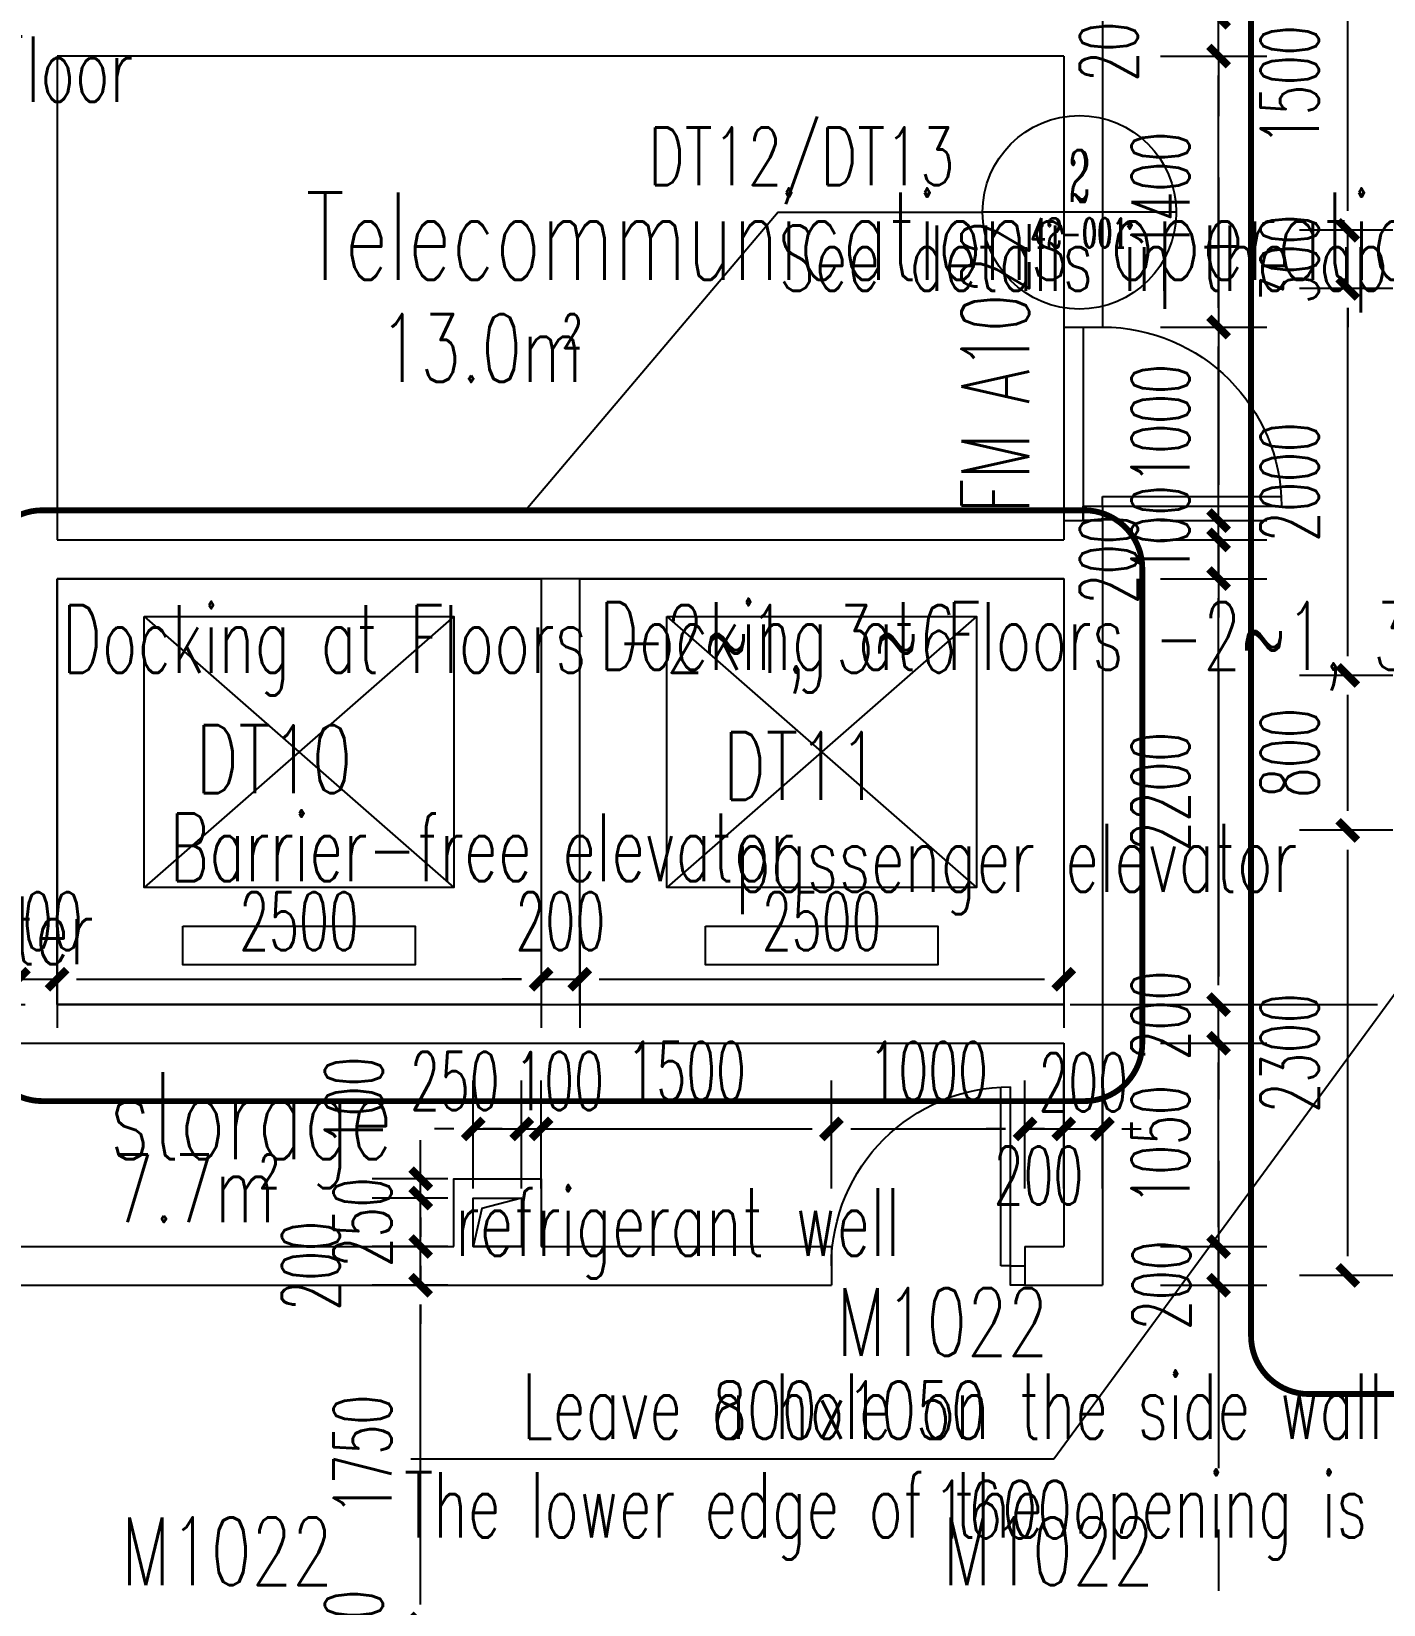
# Model space of a CAD drawing. Extents: x 824790 to 994147, y 4290613 to 4374713.
# Drawn here: x 910278 to 917262, y 4326096 to 4334223 of the extents above; entities that cross this region are included whole.
import ezdxf
from ezdxf.enums import TextEntityAlignment as Align

# ---------------------------------------------------------------- set-up
doc = ezdxf.new("R2010")
doc.units = 0
doc.header["$LTSCALE"] = 1000
doc.header["$MEASUREMENT"] = 0
for name, pattern in [('ACAD_ISO08W100', [36, 24, -3, 6, -3]), ('CENTER', [50.8, 31.75, -6.35, 6.35, -6.35]), ('DOTE', [2.42, 2, -0.2, 0.02, -0.2]), ('HIDDEN', [0.375, 0.25, -0.125])]:
    doc.linetypes.add(name, pattern=pattern)
doc.layers.get('0').update_dxf_attribs({"color": 255, "linetype": 'CONTINUOUS'})
for name, color, linetype in [('A-AREA-TEXT', 6, 'CONTINUOUS'), ('A-DIM', 201, 'CONTINUOUS'), ('A-DOTE', 8, 'ACAD_ISO08W100'), ('A-LINE', 254, 'CONTINUOUS'), ('A-NOTE', 150, 'CONTINUOUS'), ('A-TEXT', 7, 'CONTINUOUS'), ('A-TEXT-CN', 31, 'CONTINUOUS'), ('A-WALL', 2, 'CONTINUOUS'), ('A-WINDOW', 4, 'CONTINUOUS'), ('A-WINDOW-TEXT', 93, 'CONTINUOUS'), ('A_LIFT_STAIR', 30, 'CONTINUOUS'), ('DOTE', 17, 'DOTE'), ('管井', 6, 'CONTINUOUS')]:
    doc.layers.add(name, color=color, linetype=linetype)
doc.layers.add('A-PUB_TEXT', color=7, linetype='CONTINUOUS', lineweight=5)
doc.styles.add('_HZTXT', font='tjromans.shx', dxfattribs={"width": 0.7, "bigfont": 'tjhztxt.shx'})
doc.styles.add('_TCH_DIM', font='SIMPLEX', dxfattribs={"bigfont": 'GBCBIG'})
doc.styles.add('_TCH_LABEL', font='COMPLEX.shx', dxfattribs={"width": 0.6, "bigfont": 'GBCBIG.shx'})
doc.styles.add('DIM_FONT', font='SIMPLEX.shx', dxfattribs={"width": 0.6, "bigfont": 'GBCBIG.shx'})
doc.styles.add('PRC-S', font='TJROMANS.shx', dxfattribs={"width": 0.7, "bigfont": 'hztxt.shx'})
doc.styles.add('TONGJI-FONT', font='simplex.shx')
doc.dimstyles.new('DIMN', dxfattribs={"dimtxt": 300, "dimasz": 100, "dimexe": 250, "dimexo": 300, "dimgap": 150, "dimtad": 1, "dimdec": 0, "dimtxsty": 'DIM_FONT', "dimblk": 'h-_ArchTick', "dimcen": 2.5, "dimclrt": 7, "dimazin": 2, "dimtfac": 1, "dimtdec": 0, "dimtix": 1, "dimtmove": 2, "dimatfit": 3, "dimarcsym": 0})

# ---------------------------------------------------------------- blocks, each defined once
blk = doc.blocks.new('h-wrt')
at = {"layer": 'A-DOTE', "linetype": 'CENTER', "ltscale": 0.05}
for p, q in [((-2524228.9, -1744636.2), (-2524228.9, -1784214.6)), ((-2603736, -1769229), (-2483728.3, -1769229))]:
    blk.add_line(p, q, dxfattribs=at)
blk = doc.blocks.new('h-ELEVATOR 1')
for p, q in [((1969.5, 813.2), (570.2, -787.5)), ((1970.2, -786.8), (569.5, 812.5))]:
    blk.add_line(p, q)
for points in [[(1969.5, 813.2), (1970.2, -786.8), (570.2, -787.5), (569.5, 812.5)], [(369.6, 612.5), (370.1, -587.5), (170.1, -587.6), (169.6, 612.4)]]:
    blk.add_lwpolyline(points, close=True)
blk = doc.blocks.new('h-D10')
for p, q in [((75, 0), (75, 925)), ((125, 0), (125, 923.64766)), ((75, 0), (125, 0))]:
    blk.add_line(p, q)
blk.add_lwpolyline([(75, 0), (0, 0), (0, -100), (75, -100)], close=True)
blk.add_arc((75, 0), 925, 0, 90)
blk = doc.blocks.new('h-A$C53241640')
at = {"layer": 'A-NOTE'}
for p, q in [((-21807.2, -9804.3), (-24000.3, -12799.3)), ((-24000.3, -12799.3), (-27322.9, -12799.3))]:
    blk.add_line(p, q, dxfattribs=at)
at = {"layer": 'A-TEXT'}
for s, height, style, width, p in [('Leave a hole on the side wall', 337.589, 'TONGJI-FONT', 0.65, (-26748.7, -12694.3)), ('800x1050', 297.5, '_TCH_DIM', 0.705882, (-25765.8, -12694.3)), ('The lower edge of the opening is away from the finished surface of the building', 337.589, 'TONGJI-FONT', 0.65, (-27357, -13204.2)), ('1600', 297.5, '_TCH_DIM', 0.705882, (-24626.5, -13208.1))]:
    blk.add_text(s, height=height, dxfattribs=dict(at, style=style, width=width)).set_placement(p)
blk = doc.blocks.new('h-_ArchTick')
at = {"color": 0, "linetype": 'ByBlock', "const_width": 0.4}
blk.add_lwpolyline([(-0.5, -0.5), (0.5, 0.5)], dxfattribs=at)
blk = doc.blocks.new('*D521')
at = {"layer": 'A-DIM', "color": 0, "lineweight": -2, "transparency": 16777216}
for p, q in [((917309.9, 4334695.4), (916827.3, 4334695.4)), ((917077.3, 4333295.4), (917077.3, 4334595.4)), ((917309.9, 4333195.4), (916827.3, 4333195.4))]:
    blk.add_line(p, q, dxfattribs=at)
at = {"layer": 'A-DIM', "color": 0, "lineweight": -2, "transparency": 16777216, "xscale": 100, "yscale": 100, "zscale": 100}
for p, rotation in [((917077.3, 4334695.4), 90), ((917077.3, 4333195.4), 270)]:
    blk.add_blockref('h-_ArchTick', p, dxfattribs=dict(at, rotation=rotation))
at = {"layer": 'A-DIM', "color": 7, "transparency": 16777216, "insert": (916777.3, 4333945.4), "char_height": 300, "attachment_point": 5, "rotation": 90, "style": 'DIM_FONT'}
blk.add_mtext('\\A1;1500', dxfattribs=at)
blk = doc.blocks.new('*D522')
at = {"layer": 'A-DIM', "color": 0, "lineweight": -2, "transparency": 16777216}
for p, q in [((917077.3, 4333295.4), (917077.3, 4333395.4)), ((917309.9, 4333195.4), (916827.3, 4333195.4)), ((917077.3, 4332895.4), (917077.3, 4333195.4)), ((917309.9, 4332895.4), (916827.3, 4332895.4)), ((917077.3, 4332795.4), (917077.3, 4332695.4))]:
    blk.add_line(p, q, dxfattribs=at)
at = {"layer": 'A-DIM', "color": 0, "lineweight": -2, "transparency": 16777216, "xscale": 100, "yscale": 100, "zscale": 100}
for p, rotation in [((917077.3, 4333195.4), 270), ((917077.3, 4332895.4), 90)]:
    blk.add_blockref('h-_ArchTick', p, dxfattribs=dict(at, rotation=rotation))
at = {"layer": 'A-DIM', "color": 7, "transparency": 16777216, "insert": (916777.3, 4333045.4), "char_height": 300, "attachment_point": 5, "rotation": 90, "style": 'DIM_FONT'}
blk.add_mtext('\\A1;300', dxfattribs=at)
blk = doc.blocks.new('*D523')
at = {"layer": 'A-DIM', "color": 0, "lineweight": -2, "transparency": 16777216}
for p, q in [((917309.9, 4332895.4), (916827.3, 4332895.4)), ((917077.3, 4330995.4), (917077.3, 4332795.4)), ((917309.9, 4330895.4), (916827.3, 4330895.4))]:
    blk.add_line(p, q, dxfattribs=at)
at = {"layer": 'A-DIM', "color": 0, "lineweight": -2, "transparency": 16777216, "xscale": 100, "yscale": 100, "zscale": 100}
for p, rotation in [((917077.3, 4332895.4), 90), ((917077.3, 4330895.4), 270)]:
    blk.add_blockref('h-_ArchTick', p, dxfattribs=dict(at, rotation=rotation))
at = {"layer": 'A-DIM', "color": 7, "transparency": 16777216, "insert": (916777.3, 4331895.4), "char_height": 300, "attachment_point": 5, "rotation": 90, "style": 'DIM_FONT'}
blk.add_mtext('\\A1;2000', dxfattribs=at)
blk = doc.blocks.new('*D524')
at = {"layer": 'A-DIM', "color": 0, "lineweight": -2, "transparency": 16777216}
for p, q in [((917309.9, 4330895.4), (916827.3, 4330895.4)), ((917077.3, 4330195.4), (917077.3, 4330795.4)), ((917309.9, 4330095.4), (916827.3, 4330095.4))]:
    blk.add_line(p, q, dxfattribs=at)
at = {"layer": 'A-DIM', "color": 0, "lineweight": -2, "transparency": 16777216, "xscale": 100, "yscale": 100, "zscale": 100}
for p, rotation in [((917077.3, 4330895.4), 90), ((917077.3, 4330095.4), 270)]:
    blk.add_blockref('h-_ArchTick', p, dxfattribs=dict(at, rotation=rotation))
at = {"layer": 'A-DIM', "color": 7, "transparency": 16777216, "insert": (916777.3, 4330495.4), "char_height": 300, "attachment_point": 5, "rotation": 90, "style": 'DIM_FONT'}
blk.add_mtext('\\A1;800', dxfattribs=at)
blk = doc.blocks.new('*D525')
at = {"layer": 'A-DIM', "color": 0, "lineweight": -2, "transparency": 16777216}
for p, q in [((917309.9, 4330095.4), (916827.3, 4330095.4)), ((917077.3, 4327895.4), (917077.3, 4329995.4)), ((917309.9, 4327795.4), (916827.3, 4327795.4))]:
    blk.add_line(p, q, dxfattribs=at)
at = {"layer": 'A-DIM', "color": 0, "lineweight": -2, "transparency": 16777216, "xscale": 100, "yscale": 100, "zscale": 100}
for p, rotation in [((917077.3, 4330095.4), 90), ((917077.3, 4327795.4), 270)]:
    blk.add_blockref('h-_ArchTick', p, dxfattribs=dict(at, rotation=rotation))
at = {"layer": 'A-DIM', "color": 7, "transparency": 16777216, "insert": (916777.3, 4328945.4), "char_height": 300, "attachment_point": 5, "rotation": 90, "style": 'DIM_FONT'}
blk.add_mtext('\\A1;2300', dxfattribs=at)
blk = doc.blocks.new('*D539')
at = {"layer": 'A-DIM', "color": 0, "lineweight": -2, "transparency": 16777216}
for p, q in [((912559.9, 4328245.4), (912559.9, 4328802.8)), ((912809.9, 4328245.4), (912809.9, 4328802.8)), ((912459.9, 4328552.8), (912359.9, 4328552.8)), ((912559.9, 4328552.8), (912809.9, 4328552.8)), ((912909.9, 4328552.8), (913009.9, 4328552.8))]:
    blk.add_line(p, q, dxfattribs=at)
at = {"layer": 'A-DIM', "color": 0, "lineweight": -2, "transparency": 16777216, "xscale": 100, "yscale": 100, "zscale": 100}
blk.add_blockref('h-_ArchTick', (912559.9, 4328552.8), dxfattribs=at)
at = {"layer": 'A-DIM', "color": 0, "lineweight": -2, "transparency": 16777216, "xscale": 100, "yscale": 100, "zscale": 100, "rotation": 180}
blk.add_blockref('h-_ArchTick', (912809.9, 4328552.8), dxfattribs=at)
at = {"layer": 'A-DIM', "color": 7, "transparency": 16777216, "insert": (912464.7, 4328800.4), "char_height": 300, "attachment_point": 5, "style": 'DIM_FONT'}
blk.add_mtext('\\A1;250', dxfattribs=at)
blk = doc.blocks.new('*D540')
at = {"layer": 'A-DIM', "color": 0, "lineweight": -2, "transparency": 16777216}
for p, q in [((912809.9, 4328245.4), (912809.9, 4328802.8)), ((912909.9, 4328245.4), (912909.9, 4328802.8)), ((912709.9, 4328552.8), (912609.9, 4328552.8)), ((912809.9, 4328552.8), (912909.9, 4328552.8)), ((913009.9, 4328552.8), (913109.9, 4328552.8))]:
    blk.add_line(p, q, dxfattribs=at)
at = {"layer": 'A-DIM', "color": 0, "lineweight": -2, "transparency": 16777216, "xscale": 100, "yscale": 100, "zscale": 100}
blk.add_blockref('h-_ArchTick', (912809.9, 4328552.8), dxfattribs=at)
at = {"layer": 'A-DIM', "color": 0, "lineweight": -2, "transparency": 16777216, "xscale": 100, "yscale": 100, "zscale": 100, "rotation": 180}
blk.add_blockref('h-_ArchTick', (912909.9, 4328552.8), dxfattribs=at)
at = {"layer": 'A-DIM', "color": 7, "transparency": 16777216, "insert": (913003.8, 4328800.5), "char_height": 300, "attachment_point": 5, "style": 'DIM_FONT'}
blk.add_mtext('\\A1;100', dxfattribs=at)
blk = doc.blocks.new('*D541')
at = {"layer": 'A-DIM', "color": 0, "lineweight": -2, "transparency": 16777216}
for p, q in [((912909.9, 4328245.4), (912909.9, 4328802.8)), ((914409.9, 4328245.4), (914409.9, 4328802.8)), ((913009.9, 4328552.8), (914309.9, 4328552.8))]:
    blk.add_line(p, q, dxfattribs=at)
at = {"layer": 'A-DIM', "color": 0, "lineweight": -2, "transparency": 16777216, "xscale": 100, "yscale": 100, "zscale": 100, "rotation": 180}
blk.add_blockref('h-_ArchTick', (912909.9, 4328552.8), dxfattribs=at)
at = {"layer": 'A-DIM', "color": 0, "lineweight": -2, "transparency": 16777216, "xscale": 100, "yscale": 100, "zscale": 100}
blk.add_blockref('h-_ArchTick', (914409.9, 4328552.8), dxfattribs=at)
at = {"layer": 'A-DIM', "color": 7, "transparency": 16777216, "insert": (913659.9, 4328852.8), "char_height": 300, "attachment_point": 5, "style": 'DIM_FONT'}
blk.add_mtext('\\A1;1500', dxfattribs=at)
blk = doc.blocks.new('*D542')
at = {"layer": 'A-DIM', "color": 0, "lineweight": -2, "transparency": 16777216}
for p, q in [((914409.9, 4328245.4), (914409.9, 4328802.8)), ((915409.9, 4328245.4), (915409.9, 4328802.8)), ((914509.9, 4328552.8), (915309.9, 4328552.8))]:
    blk.add_line(p, q, dxfattribs=at)
at = {"layer": 'A-DIM', "color": 0, "lineweight": -2, "transparency": 16777216, "xscale": 100, "yscale": 100, "zscale": 100, "rotation": 180}
blk.add_blockref('h-_ArchTick', (914409.9, 4328552.8), dxfattribs=at)
at = {"layer": 'A-DIM', "color": 0, "lineweight": -2, "transparency": 16777216, "xscale": 100, "yscale": 100, "zscale": 100}
blk.add_blockref('h-_ArchTick', (915409.9, 4328552.8), dxfattribs=at)
at = {"layer": 'A-DIM', "color": 7, "transparency": 16777216, "insert": (914909.9, 4328852.8), "char_height": 300, "attachment_point": 5, "style": 'DIM_FONT'}
blk.add_mtext('\\A1;1000', dxfattribs=at)
blk = doc.blocks.new('*D543')
at = {"layer": 'A-DIM', "color": 0, "lineweight": -2, "transparency": 16777216}
for p, q in [((915409.9, 4328245.4), (915409.9, 4328802.8)), ((915609.9, 4328245.4), (915609.9, 4328802.8)), ((915309.9, 4328552.8), (915209.9, 4328552.8)), ((915409.9, 4328552.8), (915609.9, 4328552.8)), ((915709.9, 4328552.8), (915809.9, 4328552.8))]:
    blk.add_line(p, q, dxfattribs=at)
at = {"layer": 'A-DIM', "color": 0, "lineweight": -2, "transparency": 16777216, "xscale": 100, "yscale": 100, "zscale": 100}
blk.add_blockref('h-_ArchTick', (915409.9, 4328552.8), dxfattribs=at)
at = {"layer": 'A-DIM', "color": 0, "lineweight": -2, "transparency": 16777216, "xscale": 100, "yscale": 100, "zscale": 100, "rotation": 180}
blk.add_blockref('h-_ArchTick', (915609.9, 4328552.8), dxfattribs=at)
at = {"layer": 'A-DIM', "color": 7, "transparency": 16777216, "insert": (915479.7, 4328312.2), "char_height": 300, "attachment_point": 5, "style": 'DIM_FONT'}
blk.add_mtext('\\A1;200', dxfattribs=at)
blk = doc.blocks.new('*D544')
at = {"layer": 'A-DIM', "color": 0, "lineweight": -2, "transparency": 16777216}
for p, q in [((915609.9, 4328245.4), (915609.9, 4328802.8)), ((915809.9, 4328245.4), (915809.9, 4328802.8)), ((915509.9, 4328552.8), (915409.9, 4328552.8)), ((915609.9, 4328552.8), (915809.9, 4328552.8)), ((915909.9, 4328552.8), (916009.9, 4328552.8))]:
    blk.add_line(p, q, dxfattribs=at)
at = {"layer": 'A-DIM', "color": 0, "lineweight": -2, "transparency": 16777216, "xscale": 100, "yscale": 100, "zscale": 100}
blk.add_blockref('h-_ArchTick', (915609.9, 4328552.8), dxfattribs=at)
at = {"layer": 'A-DIM', "color": 0, "lineweight": -2, "transparency": 16777216, "xscale": 100, "yscale": 100, "zscale": 100, "rotation": 180}
blk.add_blockref('h-_ArchTick', (915809.9, 4328552.8), dxfattribs=at)
at = {"layer": 'A-DIM', "color": 7, "transparency": 16777216, "insert": (915710.7, 4328793.5), "char_height": 300, "attachment_point": 5, "style": 'DIM_FONT'}
blk.add_mtext('\\A1;200', dxfattribs=at)
blk = doc.blocks.new('*D545')
at = {"layer": 'A-DIM', "color": 0, "lineweight": -2, "transparency": 16777216}
for p, q in [((910209.9, 4329609.8), (910209.9, 4329075.7)), ((910409.9, 4329609.8), (910409.9, 4329075.7)), ((910109.9, 4329325.7), (910009.9, 4329325.7)), ((910209.9, 4329325.7), (910409.9, 4329325.7)), ((910509.9, 4329325.7), (910609.9, 4329325.7))]:
    blk.add_line(p, q, dxfattribs=at)
at = {"layer": 'A-DIM', "color": 0, "lineweight": -2, "transparency": 16777216, "xscale": 100, "yscale": 100, "zscale": 100}
blk.add_blockref('h-_ArchTick', (910209.9, 4329325.7), dxfattribs=at)
at = {"layer": 'A-DIM', "color": 0, "lineweight": -2, "transparency": 16777216, "xscale": 100, "yscale": 100, "zscale": 100, "rotation": 180}
blk.add_blockref('h-_ArchTick', (910409.9, 4329325.7), dxfattribs=at)
at = {"layer": 'A-DIM', "color": 7, "transparency": 16777216, "insert": (910309.9, 4329625.7), "char_height": 300, "attachment_point": 5, "style": 'DIM_FONT'}
blk.add_mtext('\\A1;200', dxfattribs=at)
blk = doc.blocks.new('*D546')
at = {"layer": 'A-DIM', "color": 0, "lineweight": -2, "transparency": 16777216}
for p, q in [((910409.9, 4329609.8), (910409.9, 4329075.7)), ((912909.9, 4329609.8), (912909.9, 4329075.7)), ((910509.9, 4329325.7), (912809.9, 4329325.7))]:
    blk.add_line(p, q, dxfattribs=at)
at = {"layer": 'A-DIM', "color": 0, "lineweight": -2, "transparency": 16777216, "xscale": 100, "yscale": 100, "zscale": 100, "rotation": 180}
blk.add_blockref('h-_ArchTick', (910409.9, 4329325.7), dxfattribs=at)
at = {"layer": 'A-DIM', "color": 0, "lineweight": -2, "transparency": 16777216, "xscale": 100, "yscale": 100, "zscale": 100}
blk.add_blockref('h-_ArchTick', (912909.9, 4329325.7), dxfattribs=at)
at = {"layer": 'A-DIM', "color": 7, "transparency": 16777216, "insert": (911659.9, 4329625.7), "char_height": 300, "attachment_point": 5, "style": 'DIM_FONT'}
blk.add_mtext('\\A1;2500', dxfattribs=at)
blk = doc.blocks.new('*D547')
at = {"layer": 'A-DIM', "color": 0, "lineweight": -2, "transparency": 16777216}
for p, q in [((912909.9, 4329609.8), (912909.9, 4329075.7)), ((913109.9, 4329609.8), (913109.9, 4329075.7)), ((912809.9, 4329325.7), (912709.9, 4329325.7)), ((912909.9, 4329325.7), (913109.9, 4329325.7)), ((913209.9, 4329325.7), (913309.9, 4329325.7))]:
    blk.add_line(p, q, dxfattribs=at)
at = {"layer": 'A-DIM', "color": 0, "lineweight": -2, "transparency": 16777216, "xscale": 100, "yscale": 100, "zscale": 100}
blk.add_blockref('h-_ArchTick', (912909.9, 4329325.7), dxfattribs=at)
at = {"layer": 'A-DIM', "color": 0, "lineweight": -2, "transparency": 16777216, "xscale": 100, "yscale": 100, "zscale": 100, "rotation": 180}
blk.add_blockref('h-_ArchTick', (913109.9, 4329325.7), dxfattribs=at)
at = {"layer": 'A-DIM', "color": 7, "transparency": 16777216, "insert": (913009.9, 4329625.7), "char_height": 300, "attachment_point": 5, "style": 'DIM_FONT'}
blk.add_mtext('\\A1;200', dxfattribs=at)
blk = doc.blocks.new('*D548')
at = {"layer": 'A-DIM', "color": 0, "lineweight": -2, "transparency": 16777216}
for p, q in [((913109.9, 4329609.8), (913109.9, 4329075.7)), ((915609.9, 4329609.8), (915609.9, 4329075.7)), ((913209.9, 4329325.7), (915509.9, 4329325.7))]:
    blk.add_line(p, q, dxfattribs=at)
at = {"layer": 'A-DIM', "color": 0, "lineweight": -2, "transparency": 16777216, "xscale": 100, "yscale": 100, "zscale": 100, "rotation": 180}
blk.add_blockref('h-_ArchTick', (913109.9, 4329325.7), dxfattribs=at)
at = {"layer": 'A-DIM', "color": 0, "lineweight": -2, "transparency": 16777216, "xscale": 100, "yscale": 100, "zscale": 100}
blk.add_blockref('h-_ArchTick', (915609.9, 4329325.7), dxfattribs=at)
at = {"layer": 'A-DIM', "color": 7, "transparency": 16777216, "insert": (914359.9, 4329625.7), "char_height": 300, "attachment_point": 5, "style": 'DIM_FONT'}
blk.add_mtext('\\A1;2500', dxfattribs=at)
blk = doc.blocks.new('*D620')
at = {"layer": 'A-DIM', "color": 0, "lineweight": -2, "transparency": 16777216}
for p, q in [((912288.1, 4328395.4), (912288.1, 4328495.4)), ((912429.4, 4328295.4), (912038.1, 4328295.4)), ((912288.1, 4328195.4), (912288.1, 4328295.4)), ((912429.4, 4328195.4), (912038.1, 4328195.4)), ((912288.1, 4328095.4), (912288.1, 4327995.4))]:
    blk.add_line(p, q, dxfattribs=at)
at = {"layer": 'A-DIM', "color": 0, "lineweight": -2, "transparency": 16777216, "xscale": 100, "yscale": 100, "zscale": 100}
for p, rotation in [((912288.1, 4328295.4), 270), ((912288.1, 4328195.4), 90)]:
    blk.add_blockref('h-_ArchTick', p, dxfattribs=dict(at, rotation=rotation))
at = {"layer": 'A-DIM', "color": 7, "transparency": 16777216, "insert": (911943.1, 4328695.4), "char_height": 300, "attachment_point": 5, "rotation": 90, "style": 'DIM_FONT'}
blk.add_mtext('\\A1;100', dxfattribs=at)
blk = doc.blocks.new('*D621')
at = {"layer": 'A-DIM', "color": 0, "lineweight": -2, "transparency": 16777216}
for p, q in [((912288.1, 4328295.4), (912288.1, 4328395.4)), ((912429.4, 4328195.4), (912038.1, 4328195.4)), ((912288.1, 4327945.4), (912288.1, 4328195.4)), ((912429.4, 4327945.4), (912038.1, 4327945.4)), ((912288.1, 4327845.4), (912288.1, 4327745.4))]:
    blk.add_line(p, q, dxfattribs=at)
at = {"layer": 'A-DIM', "color": 0, "lineweight": -2, "transparency": 16777216, "xscale": 100, "yscale": 100, "zscale": 100}
for p, rotation in [((912288.1, 4328195.4), 270), ((912288.1, 4327945.4), 90)]:
    blk.add_blockref('h-_ArchTick', p, dxfattribs=dict(at, rotation=rotation))
at = {"layer": 'A-DIM', "color": 7, "transparency": 16777216, "insert": (911988.1, 4328070.4), "char_height": 300, "attachment_point": 5, "rotation": 90, "style": 'DIM_FONT'}
blk.add_mtext('\\A1;250', dxfattribs=at)
blk = doc.blocks.new('*D622')
at = {"layer": 'A-DIM', "color": 0, "lineweight": -2, "transparency": 16777216}
for p, q in [((912288.1, 4328045.4), (912288.1, 4328145.4)), ((912429.4, 4327945.4), (912038.1, 4327945.4)), ((912288.1, 4327745.4), (912288.1, 4327945.4)), ((912429.4, 4327745.4), (912038.1, 4327745.4)), ((912288.1, 4327645.4), (912288.1, 4327545.4))]:
    blk.add_line(p, q, dxfattribs=at)
at = {"layer": 'A-DIM', "color": 0, "lineweight": -2, "transparency": 16777216, "xscale": 100, "yscale": 100, "zscale": 100}
for p, rotation in [((912288.1, 4327945.4), 270), ((912288.1, 4327745.4), 90)]:
    blk.add_blockref('h-_ArchTick', p, dxfattribs=dict(at, rotation=rotation))
at = {"layer": 'A-DIM', "color": 7, "transparency": 16777216, "insert": (911720.6, 4327845.4), "char_height": 300, "attachment_point": 5, "rotation": 90, "style": 'DIM_FONT'}
blk.add_mtext('\\A1;200', dxfattribs=at)
blk = doc.blocks.new('*D623')
at = {"layer": 'A-DIM', "color": 0, "lineweight": -2, "transparency": 16777216}
for p, q in [((912429.4, 4327745.4), (912038.1, 4327745.4)), ((912288.1, 4326095.4), (912288.1, 4327645.4)), ((912429.4, 4325995.4), (912038.1, 4325995.4))]:
    blk.add_line(p, q, dxfattribs=at)
at = {"layer": 'A-DIM', "color": 0, "lineweight": -2, "transparency": 16777216, "xscale": 100, "yscale": 100, "zscale": 100}
for p, rotation in [((912288.1, 4327745.4), 90), ((912288.1, 4325995.4), 270)]:
    blk.add_blockref('h-_ArchTick', p, dxfattribs=dict(at, rotation=rotation))
at = {"layer": 'A-DIM', "color": 7, "transparency": 16777216, "insert": (911988.1, 4326870.4), "char_height": 300, "attachment_point": 5, "rotation": 90, "style": 'DIM_FONT'}
blk.add_mtext('\\A1;1750', dxfattribs=at)
blk = doc.blocks.new('*D624')
at = {"layer": 'A-DIM', "color": 0, "lineweight": -2, "transparency": 16777216}
for p, q in [((912288.1, 4326095.4), (912288.1, 4326195.4)), ((912429.4, 4325995.4), (912038.1, 4325995.4)), ((912288.1, 4325795.4), (912288.1, 4325995.4)), ((912429.4, 4325795.4), (912038.1, 4325795.4)), ((912288.1, 4325695.4), (912288.1, 4325595.4))]:
    blk.add_line(p, q, dxfattribs=at)
at = {"layer": 'A-DIM', "color": 0, "lineweight": -2, "transparency": 16777216, "xscale": 100, "yscale": 100, "zscale": 100}
for p, rotation in [((912288.1, 4325995.4), 270), ((912288.1, 4325795.4), 90)]:
    blk.add_blockref('h-_ArchTick', p, dxfattribs=dict(at, rotation=rotation))
at = {"layer": 'A-DIM', "color": 7, "transparency": 16777216, "insert": (911943.1, 4325940.6), "char_height": 300, "attachment_point": 5, "rotation": 90, "style": 'DIM_FONT'}
blk.add_mtext('\\A1;200', dxfattribs=at)
blk = doc.blocks.new('*D625')
at = {"layer": 'A-DIM', "color": 0, "lineweight": -2, "transparency": 16777216}
for p, q in [((916409.9, 4328045.4), (916409.9, 4328145.4)), ((916109.9, 4327945.4), (916659.9, 4327945.4)), ((916409.9, 4327745.4), (916409.9, 4327945.4)), ((916109.9, 4327745.4), (916659.9, 4327745.4)), ((916409.9, 4327645.4), (916409.9, 4327545.4))]:
    blk.add_line(p, q, dxfattribs=at)
at = {"layer": 'A-DIM', "color": 0, "lineweight": -2, "transparency": 16777216, "xscale": 100, "yscale": 100, "zscale": 100}
for p, rotation in [((916409.9, 4327945.4), 270), ((916409.9, 4327745.4), 90)]:
    blk.add_blockref('h-_ArchTick', p, dxfattribs=dict(at, rotation=rotation))
at = {"layer": 'A-DIM', "color": 7, "transparency": 16777216, "insert": (916114.7, 4327745.4), "char_height": 300, "attachment_point": 5, "rotation": 90, "style": 'DIM_FONT'}
blk.add_mtext('\\A1;200', dxfattribs=at)
blk = doc.blocks.new('*D626')
at = {"layer": 'A-DIM', "color": 0, "lineweight": -2, "transparency": 16777216}
for p, q in [((916109.9, 4328995.4), (916659.9, 4328995.4)), ((916409.9, 4328045.4), (916409.9, 4328895.4)), ((916109.9, 4327945.4), (916659.9, 4327945.4))]:
    blk.add_line(p, q, dxfattribs=at)
at = {"layer": 'A-DIM', "color": 0, "lineweight": -2, "transparency": 16777216, "xscale": 100, "yscale": 100, "zscale": 100}
for p, rotation in [((916409.9, 4328995.4), 90), ((916409.9, 4327945.4), 270)]:
    blk.add_blockref('h-_ArchTick', p, dxfattribs=dict(at, rotation=rotation))
at = {"layer": 'A-DIM', "color": 7, "transparency": 16777216, "insert": (916109.9, 4328470.4), "char_height": 300, "attachment_point": 5, "rotation": 90, "style": 'DIM_FONT'}
blk.add_mtext('\\A1;1050', dxfattribs=at)
blk = doc.blocks.new('*D627')
at = {"layer": 'A-DIM', "color": 0, "lineweight": -2, "transparency": 16777216}
for p, q in [((916409.9, 4329295.4), (916409.9, 4329395.4)), ((916109.9, 4329195.4), (916659.9, 4329195.4)), ((916409.9, 4328995.4), (916409.9, 4329195.4)), ((916109.9, 4328995.4), (916659.9, 4328995.4)), ((916409.9, 4328895.4), (916409.9, 4328795.4))]:
    blk.add_line(p, q, dxfattribs=at)
at = {"layer": 'A-DIM', "color": 0, "lineweight": -2, "transparency": 16777216, "xscale": 100, "yscale": 100, "zscale": 100}
for p, rotation in [((916409.9, 4329195.4), 270), ((916409.9, 4328995.4), 90)]:
    blk.add_blockref('h-_ArchTick', p, dxfattribs=dict(at, rotation=rotation))
at = {"layer": 'A-DIM', "color": 7, "transparency": 16777216, "insert": (916109.9, 4329139.3), "char_height": 300, "attachment_point": 5, "rotation": 90, "style": 'DIM_FONT'}
blk.add_mtext('\\A1;200', dxfattribs=at)
blk = doc.blocks.new('*D628')
at = {"layer": 'A-DIM', "color": 0, "lineweight": -2, "transparency": 16777216}
for p, q in [((916109.9, 4331395.4), (916659.9, 4331395.4)), ((916409.9, 4329295.4), (916409.9, 4331295.4)), ((916109.9, 4329195.4), (916659.9, 4329195.4))]:
    blk.add_line(p, q, dxfattribs=at)
at = {"layer": 'A-DIM', "color": 0, "lineweight": -2, "transparency": 16777216, "xscale": 100, "yscale": 100, "zscale": 100}
for p, rotation in [((916409.9, 4331395.4), 90), ((916409.9, 4329195.4), 270)]:
    blk.add_blockref('h-_ArchTick', p, dxfattribs=dict(at, rotation=rotation))
at = {"layer": 'A-DIM', "color": 7, "transparency": 16777216, "insert": (916109.9, 4330295.4), "char_height": 300, "attachment_point": 5, "rotation": 90, "style": 'DIM_FONT'}
blk.add_mtext('\\A1;2200', dxfattribs=at)
blk = doc.blocks.new('*D629')
at = {"layer": 'A-DIM', "color": 0, "lineweight": -2, "transparency": 16777216}
for p, q in [((916409.9, 4331695.4), (916409.9, 4331795.4)), ((916109.9, 4331595.4), (916659.9, 4331595.4)), ((916409.9, 4331395.4), (916409.9, 4331595.4)), ((916109.9, 4331395.4), (916659.9, 4331395.4)), ((916409.9, 4331295.4), (916409.9, 4331195.4))]:
    blk.add_line(p, q, dxfattribs=at)
at = {"layer": 'A-DIM', "color": 0, "lineweight": -2, "transparency": 16777216, "xscale": 100, "yscale": 100, "zscale": 100}
for p, rotation in [((916409.9, 4331595.4), 270), ((916409.9, 4331395.4), 90)]:
    blk.add_blockref('h-_ArchTick', p, dxfattribs=dict(at, rotation=rotation))
at = {"layer": 'A-DIM', "color": 7, "transparency": 16777216, "insert": (915842.4, 4331495.4), "char_height": 300, "attachment_point": 5, "rotation": 90, "style": 'DIM_FONT'}
blk.add_mtext('\\A1;200', dxfattribs=at)
blk = doc.blocks.new('*D630')
at = {"layer": 'A-DIM', "color": 0, "lineweight": -2, "transparency": 16777216}
for p, q in [((916409.9, 4331795.4), (916409.9, 4331895.4)), ((916109.9, 4331695.4), (916659.9, 4331695.4)), ((916409.9, 4331595.4), (916409.9, 4331695.4)), ((916109.9, 4331595.4), (916659.9, 4331595.4)), ((916409.9, 4331495.4), (916409.9, 4331395.4))]:
    blk.add_line(p, q, dxfattribs=at)
at = {"layer": 'A-DIM', "color": 0, "lineweight": -2, "transparency": 16777216, "xscale": 100, "yscale": 100, "zscale": 100}
for p, rotation in [((916409.9, 4331695.4), 270), ((916409.9, 4331595.4), 90)]:
    blk.add_blockref('h-_ArchTick', p, dxfattribs=dict(at, rotation=rotation))
at = {"layer": 'A-DIM', "color": 7, "transparency": 16777216, "insert": (916109.9, 4331645.4), "char_height": 300, "attachment_point": 5, "rotation": 90, "style": 'DIM_FONT'}
blk.add_mtext('\\A1;100', dxfattribs=at)
blk = doc.blocks.new('*D631')
at = {"layer": 'A-DIM', "color": 0, "lineweight": -2, "transparency": 16777216}
for p, q in [((916109.9, 4332695.4), (916659.9, 4332695.4)), ((916409.9, 4331795.4), (916409.9, 4332595.4)), ((916109.9, 4331695.4), (916659.9, 4331695.4))]:
    blk.add_line(p, q, dxfattribs=at)
at = {"layer": 'A-DIM', "color": 0, "lineweight": -2, "transparency": 16777216, "xscale": 100, "yscale": 100, "zscale": 100}
for p, rotation in [((916409.9, 4332695.4), 90), ((916409.9, 4331695.4), 270)]:
    blk.add_blockref('h-_ArchTick', p, dxfattribs=dict(at, rotation=rotation))
at = {"layer": 'A-DIM', "color": 7, "transparency": 16777216, "insert": (916109.9, 4332195.4), "char_height": 300, "attachment_point": 5, "rotation": 90, "style": 'DIM_FONT'}
blk.add_mtext('\\A1;1000', dxfattribs=at)
blk = doc.blocks.new('*D632')
at = {"layer": 'A-DIM', "color": 0, "lineweight": -2, "transparency": 16777216}
for p, q in [((916109.9, 4334095.4), (916659.9, 4334095.4)), ((916409.9, 4332795.4), (916409.9, 4333995.4)), ((916109.9, 4332695.4), (916659.9, 4332695.4))]:
    blk.add_line(p, q, dxfattribs=at)
at = {"layer": 'A-DIM', "color": 0, "lineweight": -2, "transparency": 16777216, "xscale": 100, "yscale": 100, "zscale": 100}
for p, rotation in [((916409.9, 4334095.4), 90), ((916409.9, 4332695.4), 270)]:
    blk.add_blockref('h-_ArchTick', p, dxfattribs=dict(at, rotation=rotation))
at = {"layer": 'A-DIM', "color": 7, "transparency": 16777216, "insert": (916109.9, 4333395.4), "char_height": 300, "attachment_point": 5, "rotation": 90, "style": 'DIM_FONT'}
blk.add_mtext('\\A1;1400', dxfattribs=at)
blk = doc.blocks.new('*D633')
at = {"layer": 'A-DIM', "color": 0, "lineweight": -2, "transparency": 16777216}
for p, q in [((916409.9, 4334395.4), (916409.9, 4334495.4)), ((916109.9, 4334295.4), (916659.9, 4334295.4)), ((916409.9, 4334095.4), (916409.9, 4334295.4)), ((916109.9, 4334095.4), (916659.9, 4334095.4)), ((916409.9, 4333995.4), (916409.9, 4333895.4))]:
    blk.add_line(p, q, dxfattribs=at)
at = {"layer": 'A-DIM', "color": 0, "lineweight": -2, "transparency": 16777216, "xscale": 100, "yscale": 100, "zscale": 100}
for p, rotation in [((916409.9, 4334295.4), 270), ((916409.9, 4334095.4), 90)]:
    blk.add_blockref('h-_ArchTick', p, dxfattribs=dict(at, rotation=rotation))
at = {"layer": 'A-DIM', "color": 7, "transparency": 16777216, "insert": (915842.4, 4334195.4), "char_height": 300, "attachment_point": 5, "rotation": 90, "style": 'DIM_FONT'}
blk.add_mtext('\\A1;200', dxfattribs=at)

msp = doc.modelspace()

# ---------------------------------------------------------------- linework, layer by layer
at = {"layer": 'A-LINE'}
for p, q in [((915609.9, 4332695.4), (915609.9, 4331695.4)), ((915709.9, 4332695.4), (915709.9, 4331695.4))]:
    msp.add_line(p, q, dxfattribs=at)
at = {"layer": 'A-NOTE'}
for p, q in [((914134.4, 4333288.2), (912832.3, 4331748.9)), ((914134.4, 4333288.2), (915191.1, 4333288.2)), ((916191.1, 4333288.2), (915191.1, 4333288.2))]:
    msp.add_line(p, q, dxfattribs=at)
at = {"layer": 'A-NOTE', "linetype": 'HIDDEN', "const_width": 30}
for points in [[(916877.6, 4340277.1), (940495.5, 4340277.1, -0.414214), (940795.5, 4339977.1), (940795.5, 4327483, -0.414214), (940495.5, 4327183), (916877.6, 4327183, -0.414214), (916577.6, 4327483), (916577.6, 4339977.1, -0.414214)], [(910334.1, 4331748.9), (915716, 4331748.9, -0.414214), (916016, 4331448.9), (916016, 4328996.4, -0.414214), (915716, 4328696.4), (910334.1, 4328696.4, -0.414214), (910034.1, 4328996.4), (910034.1, 4331448.9, -0.414214)]]:
    msp.add_lwpolyline(points, format="xyb", close=True, dxfattribs=at)
at = {"layer": 'A-NOTE'}
msp.add_circle((915691.1, 4333288.2), 500, dxfattribs=at)
at = {"layer": 'A-WALL'}
for p, q in [((915809.9, 4334395.4), (915809.9, 4332695.4)), ((910409.9, 4334095.4), (910409.9, 4331595.4)), ((915609.9, 4334095.4), (910409.9, 4334095.4)), ((915609.9, 4334095.4), (915609.9, 4332695.4)), ((915609.9, 4332695.4), (915809.9, 4332695.4)), ((915609.9, 4331695.4), (915809.9, 4331695.4)), ((915609.9, 4331695.4), (915609.9, 4331595.4)), ((915809.9, 4331695.4), (915809.9, 4327745.4)), ((910409.9, 4331595.4), (915609.9, 4331595.4)), ((915609.9, 4331395.4), (910409.9, 4331395.4)), ((910409.9, 4331395.4), (910409.9, 4329195.4)), ((915609.9, 4331395.4), (915609.9, 4329195.4)), ((910409.9, 4329195.4), (915609.9, 4329195.4)), ((910209.9, 4328995.4), (915609.9, 4328995.4)), ((915609.9, 4328995.4), (915609.9, 4327945.4)), ((908009.9, 4327945.4), (912459.9, 4327945.4)), ((912559.9, 4327945.4), (912809.9, 4327945.4)), ((912559.9, 4327945.4), (912809.9, 4327945.4)), ((912909.9, 4327945.4), (914409.9, 4327945.4)), ((914409.9, 4327945.4), (914409.9, 4327745.4)), ((915409.9, 4327945.4), (915409.9, 4327745.4)), ((915409.9, 4327945.4), (915609.9, 4327945.4)), ((907709.9, 4327745.4), (914409.9, 4327745.4)), ((915409.9, 4327745.4), (915809.9, 4327745.4))]:
    msp.add_line(p, q, dxfattribs=at)
for points in [[(912459.9, 4327945.4), (912459.9, 4328295.4), (912909.9, 4328295.4), (912909.9, 4327945.4)], [(912559.9, 4327945.4), (912559.9, 4328195.4), (912809.9, 4328195.4), (912809.9, 4327945.4)]]:
    msp.add_lwpolyline(points, dxfattribs=at)
at = {"layer": 'A_LIFT_STAIR'}
for points in [[(910409.9, 4331395.4), (912909.9, 4331395.4), (912909.9, 4329195.4), (910409.9, 4329195.4)], [(913109.9, 4331395.4), (915609.9, 4331395.4), (915609.9, 4329195.4), (913109.9, 4329195.4)]]:
    msp.add_lwpolyline(points, close=True, dxfattribs=at)
at = {"layer": '管井'}
msp.add_lwpolyline([(912559.9, 4328195.4), (912809.9, 4328195.4), (912809.9, 4327945.4), (912559.9, 4327945.4)], close=True, dxfattribs=at)
msp.add_lwpolyline([(912809.9, 4328195.4), (912603.9, 4328141.1), (912559.9, 4327945.4)], dxfattribs=at)

# ---------------------------------------------------------------- block references
at = {"layer": 'A-WINDOW', "xscale": -1}
for p, rotation in [((915809.9, 4331695.4), 270), ((915409.9, 4327845.4), 2.48127918e-08)]:
    msp.add_blockref('h-D10', p, dxfattribs=dict(at, rotation=rotation))
at = {"layer": 'A-WINDOW-TEXT'}
msp.add_blockref('h-A$C53241640', (939559.9, 4339645.4), dxfattribs=at)
at = {"layer": 'A_LIFT_STAIR', "rotation": 89.9737027035545}
for p in [(911672.2, 4329230.3), (914372.2, 4329230.3)]:
    msp.add_blockref('h-ELEVATOR 1', p, dxfattribs=at)
at = {"layer": 'DOTE'}
msp.add_blockref('h-wrt', (3440638.8, 6098424.3), dxfattribs=at)

# ---------------------------------------------------------------- texts
at = {"layer": 'A-AREA-TEXT', "style": '_HZTXT', "width": 0.7}
for s, height, p in [('13.0m', 350, (912076.6, 4332412.1)), ('2', 175, (913018.9, 4332587.1)), ('7.7m', 350, (910699.9, 4328071.1)), ('2', 175, (911453.8, 4328246.1))]:
    msp.add_text(s, height=height, dxfattribs=at).set_placement(p)
at = {"layer": 'A-NOTE', "color": 7, "style": 'TONGJI-FONT', "width": 0.65}
msp.add_text('This room has a raised floor', height=337.589, dxfattribs=at).set_placement((906477.9, 4333859.8, -0.3))
at = {"layer": 'A-NOTE'}
for s, height, style, width, p in [('DT12/DT13', 297.5, '_TCH_DIM', 0.705882, (913463.5, 4333429)), ('See details in the application', 337.589, 'TONGJI-FONT', 0.65, (914136.1, 4332883))]:
    msp.add_text(s, height=height, dxfattribs=dict(at, style=style, width=width)).set_placement(p)
at = {"layer": 'A-PUB_TEXT', "style": '_TCH_LABEL'}
for s, height, p, p2 in [('2', 268.3, (915637.5, 4333341.9), (915744.8, 4333341.9)), ('42-001', 150.83, (915441.2, 4333107.2), (915941.1, 4333107.2))]:
    msp.add_text(s, height=height, dxfattribs=at).set_placement(p, p2, align=Align.FIT)
at = {"layer": 'A-TEXT-CN'}
for s, height, style, width, p in [('Telecommunications operation room', 450, 'TONGJI-FONT', 0.65, (911695.1, 4332940)), ('Docking at Floors -2~1, 3~6', 350, 'TONGJI-FONT', 0.65, (910435.9, 4330909.4)), ('Docking at Floors -2~1, 3~6', 350, 'TONGJI-FONT', 0.65, (913210.6, 4330924.8)), ('DT10', 350, 'PRC-S', 0.7, (911126.8, 4330288.1)), ('DT11', 350, 'PRC-S', 0.7, (913850.6, 4330253.2)), ('Barrier-free elevator', 350, 'TONGJI-FONT', 0.65, (910991, 4329832.4)), ('passenger elevator', 350, 'TONGJI-FONT', 0.65, (913911.1, 4329778.4)), ('water', 350, 'TONGJI-FONT', 0.65, (909780.5, 4329403.5)), ('storage', 450, 'TONGJI-FONT', 0.65, (910679.8, 4328396.4)), ('refrigerant well', 350, 'TONGJI-FONT', 0.65, (912466, 4327896.3))]:
    msp.add_text(s, height=height, dxfattribs=dict(at, style=style, width=width)).set_placement(p)
at = {"layer": 'A-WINDOW-TEXT', "style": 'TONGJI-FONT', "width": 0.65}
msp.add_text('FM A1022', height=350, rotation=90, dxfattribs=at).set_placement((915431.1, 4331734.7))
at = {"layer": 'A-WINDOW-TEXT', "style": 'PRC-S', "width": 0.7}
for p in [(914438.1, 4327380.4), (910742.2, 4326195.8), (914984.3, 4326195.8)]:
    msp.add_text('M1022', height=350, dxfattribs=at).set_placement(p)

# ---------------------------------------------------------------- dimensions: what is measured, and where the dimension line sits
at = {"layer": 'A-DIM'}
for p1, p2, distance, picture, middle in [((917609.9, 4333195.4), (917609.9, 4334695.4), 532.6, '*D521', (916777.3, 4333945.4)), ((915809.9, 4332695.4), (915809.9, 4334095.4), -600, '*D632', (916109.9, 4333395.4)), ((917609.9, 4332895.4), (917609.9, 4333195.4), 532.6, '*D522', (916777.3, 4333045.4)), ((917609.9, 4330895.4), (917609.9, 4332895.4), 532.6, '*D523', (916777.3, 4331895.4)), ((915809.9, 4331695.4), (915809.9, 4332695.4), -600, '*D631', (916109.9, 4332195.4)), ((915809.9, 4331595.4), (915809.9, 4331695.4), -600, '*D630', (916109.9, 4331645.4)), ((915809.9, 4329195.4), (915809.9, 4331395.4), -600, '*D628', (916109.9, 4330295.4)), ((917609.9, 4330095.4), (917609.9, 4330895.4), 532.6, '*D524', (916777.3, 4330495.4)), ((917609.9, 4327795.4), (917609.9, 4330095.4), 532.6, '*D525', (916777.3, 4328945.4)), ((910209.9, 4329909.8), (910409.9, 4329909.8), -584.1, '*D545', (910309.9, 4329625.7)), ((910409.9, 4329909.8), (912909.9, 4329909.8), -584.1, '*D546', (911659.9, 4329625.7)), ((912909.9, 4329909.8), (913109.9, 4329909.8), -584.1, '*D547', (913009.9, 4329625.7)), ((913109.9, 4329909.8), (915609.9, 4329909.8), -584.1, '*D548', (914359.9, 4329625.7)), ((912909.9, 4327945.4), (914409.9, 4327945.4), 607.4, '*D541', (913659.9, 4328852.8)), ((914409.9, 4327945.4), (915409.9, 4327945.4), 607.4, '*D542', (914909.9, 4328852.8)), ((915809.9, 4327945.4), (915809.9, 4328995.4), -600, '*D626', (916109.9, 4328470.4)), ((912729.4, 4327945.4), (912729.4, 4328195.4), 441.3, '*D621', (911988.1, 4328070.4)), ((912729.4, 4325995.4), (912729.4, 4327745.4), 441.3, '*D623', (911988.1, 4326870.4))]:
    dim = msp.add_aligned_dim(p1=p1, p2=p2, distance=distance, dimstyle='DIMN', dxfattribs=at)
    dim.commit()
    dim.dimension.update_dxf_attribs({"geometry": picture, "text_midpoint": middle})
for base, p1, p2, angle, picture, middle in [((916409.9, 4334295.4), (915809.9, 4334095.4), (915809.9, 4334295.4), 90, '*D633', (915842.4, 4334195.4)), ((916409.9, 4331595.4), (915809.9, 4331395.4), (915809.9, 4331595.4), 90, '*D629', (915842.4, 4331495.4)), ((916409.9, 4329195.4), (915809.9, 4328995.4), (915809.9, 4329195.4), 90, '*D627', (916109.9, 4329139.3)), ((912288.1, 4328295.4), (912729.4, 4328195.4), (912729.4, 4328295.4), 90, '*D620', (911943.1, 4328695.4)), ((912809.9, 4328552.8), (912559.9, 4327945.4), (912809.9, 4327945.4), 0, '*D539', (912464.7, 4328800.4)), ((912909.9, 4328552.8), (912809.9, 4327945.4), (912909.9, 4327945.4), 0, '*D540', (913003.8, 4328800.5)), ((915809.9, 4328552.8), (915609.9, 4327945.4), (915809.9, 4327945.4), 0, '*D544', (915710.7, 4328793.5)), ((915609.9, 4328552.8), (915409.9, 4327945.4), (915609.9, 4327945.4), 0, '*D543', (915479.7, 4328312.2)), ((912288.1, 4327945.4), (912729.4, 4327745.4), (912729.4, 4327945.4), 90, '*D622', (911720.6, 4327845.4)), ((916409.9, 4327945.4), (915809.9, 4327745.4), (915809.9, 4327945.4), 90, '*D625', (916114.7, 4327745.4)), ((912288.1, 4325995.4), (912729.4, 4325795.4), (912729.4, 4325995.4), 90, '*D624', (911943.1, 4325940.6))]:
    dim = msp.add_linear_dim(base=base, p1=p1, p2=p2, angle=angle, dimstyle='DIMN', dxfattribs=at)
    dim.commit()
    dim.dimension.update_dxf_attribs({"geometry": picture, "text_midpoint": middle, "dimtype": 129})

doc.saveas('drawing.dxf')
